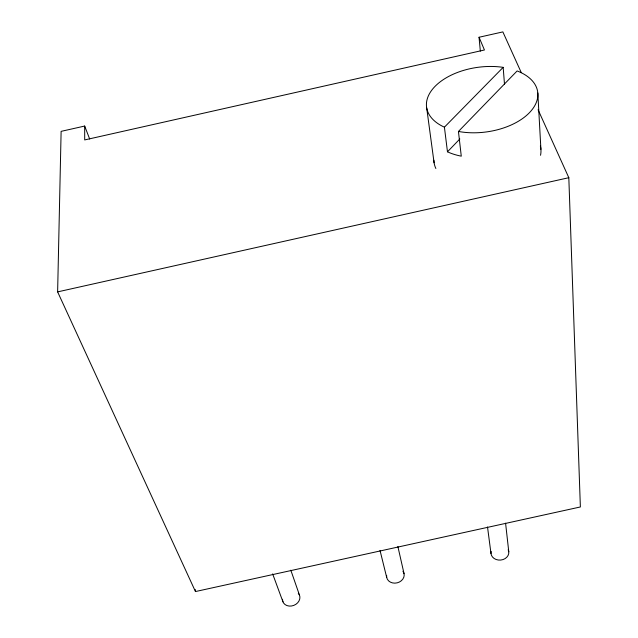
<?xml version="1.0" encoding="UTF-8"?>
<svg xmlns="http://www.w3.org/2000/svg" width="638" height="638" viewBox="0 0 638 638"><rect width="100%" height="100%" fill="white"/><g stroke="black" fill="none" stroke-linecap="round" stroke-linejoin="round"><path stroke-width="0.96" d="M538.089 109.776L568.817 177.699L580.373 506.963L195.459 591.554L57.627 291.885L61.12 131.356L84.679 126.053L89.671 139.012M458.443 131.452A56.08 32.586 -7.8 0 0 529.404 112.727A56.08 32.586 -7.8 0 0 517.131 70.938L458.443 131.452L461.274 156.166A55.091 32.753 -7.7 0 1 447.469 151.812L459.823 138.996M447.469 151.812L444.415 127.177L503.175 67.357L504.483 84.128M480.334 51.12L479.05 37.259L502.864 31.9L521.294 72.652M57.627 291.885L568.817 177.699M479.05 37.259L484.449 49.987L84.695 139.929L84.679 126.053M272.657 573.905L282.961 601.865M290.824 570.205L299.613 595.509M380.025 550.419L386.7 577.478M397.873 546.495L404.045 573.674M426.71 108.061L434.087 162.77M487.52 526.98L490.989 553.513M505.583 523.176L508.781 551.774M195.308 589.568L195.459 591.554M537.818 93.02L540.912 149.356M298.289 593.244A8.916 7.385 -22.5 0 1 293.751 605.414A8.916 7.385 -22.5 0 1 282.498 599.265M402.945 571.257A8.876 7.449 -13.3 0 1 397.235 582.829A8.876 7.449 -13.3 0 1 386.628 575.348M508.183 549.741A8.94 7.425 -4 0 1 500.702 560.06A8.94 7.425 -4 0 1 491.132 551.399M444.415 127.177A56.08 32.586 -7.8 0 1 435.084 86.329A56.08 32.586 -7.8 0 1 503.175 67.357M540.362 145.998A53.847 32.937 -7.5 0 1 540.538 155.289M435.858 168.504A53.847 32.937 -7.5 0 1 433.864 160.25"/></g></svg>
